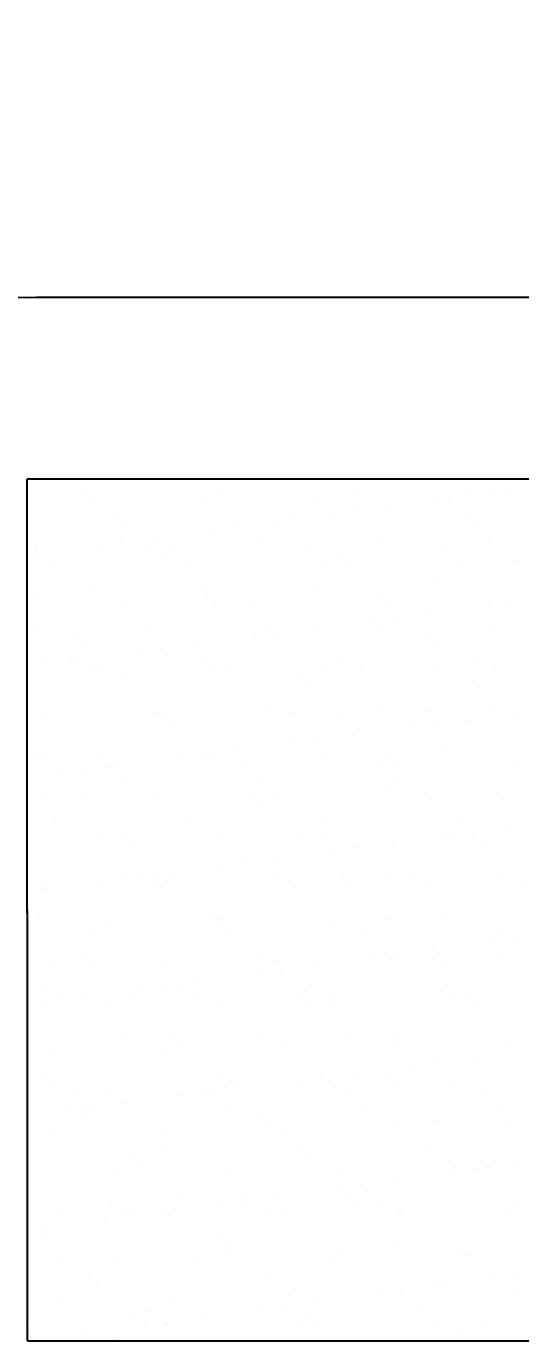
# Model space of a CAD drawing. Header units: inches. Extents: x -173 to 14008, y -3334 to 10368.
# Drawn here: x 13155.6 to 13189.8, y 2.2 to 93 of the extents above; entities that cross this region are included whole.
import ezdxf

# ---------------------------------------------------------------- set-up
doc = ezdxf.new("R2010")
doc.units = ezdxf.units.IN
doc.header["$MEASUREMENT"] = 0
doc.layers.add('ARREDI_INTERNI', color=165, linetype='Continuous')
doc.layers.add('PROIEZIONI', color=135, linetype='Continuous')
doc.layers.add('QUOTE', color=6, linetype='Continuous', lineweight=9)
doc.styles.get("Standard").update_dxf_attribs({"font": 'Arial.ttf'})
doc.dimstyles.get("Standard").update_dxf_attribs({"dimtxt": 15, "dimasz": 10, "dimexe": 10, "dimexo": 10, "dimgap": 5, "dimtad": 2, "dimtih": 1, "dimtoh": 1, "dimdec": 0, "dimzin": 0, "dimdsep": 46, "dimtxsty": 'Standard', "dimblk": 'OBLIQUE', "dimblk1": 'OBLIQUE', "dimblk2": 'OBLIQUE', "dimcen": 0.09, "dimdle": 10, "dimadec": 0, "dimazin": 0, "dimtfac": 1, "dimtdec": 0, "dimtofl": 0, "dimtmove": 0, "dimatfit": 3, "dimldrblk": 'OBLIQUE', "dimfxl": 1, "dimtolj": 1, "dimtzin": 0, "dimarcsym": 0})

# ---------------------------------------------------------------- blocks, each defined once
blk = doc.blocks.new('_Oblique')
at = {"color": 0, "linetype": 'ByBlock', "lineweight": -2}
blk.add_line((-0.5, -0.5), (0.5, 0.5), dxfattribs=at)
blk = doc.blocks.new('*D94')
at = {"layer": 'Defpoints', "color": 0, "transparency": 16777216}
for p in [(13146.357, 229.397), (13205.957, 229.397), (13146.357, 74.293)]:
    blk.add_point(p, dxfattribs=at)
at = {"layer": 'QUOTE', "color": 0, "lineweight": -2, "transparency": 16777216}
for p, q in [((13205.957, 64.293), (13205.957, 239.397)), ((13156.357, 229.397), (13215.957, 229.397)), ((13156.357, 74.293), (13215.957, 74.293))]:
    blk.add_line(p, q, dxfattribs=at)
at = {"layer": 'QUOTE', "color": 0, "lineweight": -2, "transparency": 16777216, "xscale": 10, "yscale": 10, "zscale": 10}
for p, rotation in [((13205.957, 229.397), 90), ((13205.957, 74.293), 270)]:
    blk.add_blockref('_Oblique', p, dxfattribs=dict(at, rotation=rotation))
at = {"layer": 'QUOTE', "color": 0, "transparency": 16777216, "insert": (13226.816, 151.845), "char_height": 15, "attachment_point": 5}
blk.add_mtext('\\A1;155', dxfattribs=at)

msp = doc.modelspace()

# ---------------------------------------------------------------- linework, layer by layer
at = {"linetype": 'ByBlock'}
for p, q in [((13144.357, 74.292), (13334.535, 74.225)), ((13263.183, 61.719), (13155.705, 61.719)), ((13155.726, 2.214), (13263.183, 2.214))]:
    msp.add_line(p, q, dxfattribs=at)
msp.add_line((13155.726, 2.214), (13155.705, 61.719))
at = {"layer": 'ARREDI_INTERNI'}
msp.add_line((13155.726, 2.214), (13155.705, 61.259), dxfattribs=at)
at = {"layer": 'PROIEZIONI', "color": 95, "true_color": 0x499c4e}
for p, q in [((13188.817, 60.943), (13188.817, 60.943)), ((13159.757, 60.637), (13159.757, 60.637)), ((13160.165, 60.083), (13160.165, 60.083)), ((13168.018, 60.183), (13168.018, 60.183)), ((13169.1, 60.654), (13169.1, 60.654)), ((13175.692, 60.146), (13175.692, 60.146)), ((13178.442, 60.671), (13178.442, 60.671)), ((13183.795, 60.438), (13183.795, 60.438)), ((13184.816, 60.416), (13184.816, 60.416)), ((13186.378, 60.622), (13186.378, 60.622)), ((13187.784, 60.688), (13187.784, 60.688)), ((13162.024, 59.381), (13162.024, 59.381)), ((13174.205, 59.116), (13174.205, 59.116)), ((13176.741, 59.353), (13176.741, 59.353)), ((13178.302, 59.559), (13178.302, 59.559)), ((13180.741, 59.88), (13180.741, 59.88)), ((13162.577, 58.875), (13162.577, 58.875)), ((13168.666, 58.29), (13168.666, 58.29)), ((13170.227, 58.496), (13170.227, 58.496)), ((13172.666, 58.817), (13172.666, 58.817)), ((13186.209, 59.013), (13186.209, 59.013)), ((13186.762, 58.506), (13186.762, 58.506)), ((13160.59, 57.227), (13160.59, 57.227)), ((13162.152, 57.433), (13162.152, 57.433)), ((13164.591, 57.754), (13164.591, 57.754)), ((13172.075, 57.37), (13172.075, 57.37)), ((13179.927, 57.47), (13179.927, 57.47)), ((13187.602, 57.433), (13187.602, 57.433)), ((13156.298, 57.115), (13156.298, 57.115)), ((13156.361, 56.832), (13156.361, 56.832)), ((13156.515, 56.69), (13156.515, 56.69)), ((13163.972, 57.078), (13163.972, 57.078)), ((13165.187, 56.483), (13165.187, 56.483)), ((13165.703, 56.849), (13165.703, 56.849)), ((13175.046, 56.866), (13175.046, 56.866)), ((13177.191, 56.38), (13177.191, 56.38)), ((13184.388, 56.883), (13184.388, 56.883)), ((13157.626, 56.026), (13157.626, 56.026)), ((13166.968, 56.043), (13166.968, 56.043)), ((13176.311, 56.06), (13176.311, 56.06)), ((13177.744, 55.873), (13177.744, 55.873)), ((13185.653, 56.077), (13185.653, 56.077)), ((13189.372, 56.115), (13189.372, 56.115)), ((13183.984, 54.657), (13183.984, 54.657)), ((13156.168, 53.85), (13156.168, 53.85)), ((13160.354, 54.302), (13160.354, 54.302)), ((13168.173, 53.747), (13168.173, 53.747)), ((13168.207, 54.402), (13168.207, 54.402)), ((13175.881, 54.365), (13175.881, 54.365)), ((13162.18, 53.125), (13162.18, 53.125)), ((13168.725, 53.24), (13168.725, 53.24)), ((13171.522, 53.142), (13171.522, 53.142)), ((13180.354, 53.482), (13180.354, 53.482)), ((13180.865, 53.159), (13180.865, 53.159)), ((13187.582, 53.013), (13187.582, 53.013)), ((13189.144, 53.219), (13189.144, 53.219)), ((13179.507, 51.95), (13179.507, 51.95)), ((13181.068, 52.156), (13181.068, 52.156)), ((13183.507, 52.477), (13183.507, 52.477)), ((13156.487, 51.334), (13156.487, 51.334)), ((13159.154, 51.114), (13159.154, 51.114)), ((13164.161, 51.298), (13164.161, 51.298)), ((13171.335, 50.849), (13171.335, 50.849)), ((13171.432, 50.887), (13171.432, 50.887)), ((13172.264, 51.589), (13172.264, 51.589)), ((13172.993, 51.092), (13172.993, 51.092)), ((13175.432, 51.413), (13175.432, 51.413)), ((13180.116, 51.69), (13180.116, 51.69)), ((13187.791, 51.653), (13187.791, 51.653)), ((13159.707, 50.607), (13159.707, 50.607)), ((13164.918, 50.029), (13164.918, 50.029)), ((13167.357, 50.35), (13167.357, 50.35)), ((13183.34, 50.746), (13183.34, 50.746)), ((13183.893, 50.239), (13183.893, 50.239)), ((13158.784, 49.32), (13158.784, 49.32)), ((13159.281, 49.287), (13159.281, 49.287)), ((13163.356, 49.824), (13163.356, 49.824)), ((13168.126, 49.337), (13168.126, 49.337)), ((13177.468, 49.354), (13177.468, 49.354)), ((13186.811, 49.371), (13186.811, 49.371)), ((13156.842, 48.966), (13156.842, 48.966)), ((13160.049, 48.514), (13160.049, 48.514)), ((13160.543, 48.522), (13160.543, 48.522)), ((13162.317, 48.216), (13162.317, 48.216)), ((13168.396, 48.622), (13168.396, 48.622)), ((13169.391, 48.531), (13169.391, 48.531)), ((13176.07, 48.585), (13176.07, 48.585)), ((13178.733, 48.548), (13178.733, 48.548)), ((13184.173, 48.877), (13184.173, 48.877)), ((13188.076, 48.565), (13188.076, 48.565)), ((13174.321, 48.113), (13174.321, 48.113)), ((13174.874, 47.606), (13174.874, 47.606)), ((13186.503, 47.847), (13186.503, 47.847)), ((13156.676, 45.554), (13156.676, 45.554)), ((13164.35, 45.517), (13164.35, 45.517)), ((13164.603, 45.612), (13164.603, 45.612)), ((13165.303, 45.48), (13165.303, 45.48)), ((13172.453, 45.809), (13172.453, 45.809)), ((13173.945, 45.629), (13173.945, 45.629)), ((13180.305, 45.909), (13180.305, 45.909)), ((13183.288, 45.646), (13183.288, 45.646)), ((13187.98, 45.872), (13187.98, 45.872)), ((13165.856, 44.973), (13165.856, 44.973)), ((13177.484, 45.214), (13177.484, 45.214)), ((13182.273, 44.547), (13182.273, 44.547)), ((13183.834, 44.752), (13183.834, 44.752)), ((13186.273, 45.073), (13186.273, 45.073)), ((13189.489, 45.111), (13189.489, 45.111)), ((13175.759, 43.689), (13175.759, 43.689)), ((13178.198, 44.01), (13178.198, 44.01)), ((13156.285, 42.847), (13156.285, 42.847)), ((13160.732, 42.741), (13160.732, 42.741)), ((13168.585, 42.841), (13168.585, 42.841)), ((13170.123, 42.947), (13170.123, 42.947)), ((13174.198, 43.483), (13174.198, 43.483)), ((13176.259, 42.804), (13176.259, 42.804)), ((13184.362, 43.096), (13184.362, 43.096)), ((13156.838, 42.34), (13156.838, 42.34)), ((13161.206, 41.807), (13161.206, 41.807)), ((13162.047, 41.884), (13162.047, 41.884)), ((13166.122, 42.42), (13166.122, 42.42)), ((13167.684, 42.626), (13167.684, 42.626)), ((13168.466, 42.581), (13168.466, 42.581)), ((13170.549, 41.824), (13170.549, 41.824)), ((13179.891, 41.841), (13179.891, 41.841)), ((13180.47, 42.478), (13180.47, 42.478)), ((13181.023, 41.972), (13181.023, 41.972)), ((13189.234, 41.858), (13189.234, 41.858)), ((13158.047, 41.357), (13158.047, 41.357)), ((13159.608, 41.563), (13159.608, 41.563)), ((13162.472, 41.002), (13162.472, 41.002)), ((13171.814, 41.019), (13171.814, 41.019)), ((13181.156, 41.035), (13181.156, 41.035)), ((13172.642, 40.029), (13172.642, 40.029)), ((13180.494, 40.129), (13180.494, 40.129)), ((13188.169, 40.092), (13188.169, 40.092)), ((13156.865, 39.773), (13156.865, 39.773)), ((13159.448, 39.948), (13159.448, 39.948)), ((13164.539, 39.737), (13164.539, 39.737)), ((13171.452, 39.845), (13171.452, 39.845)), ((13172.005, 39.338), (13172.005, 39.338)), ((13183.633, 39.58), (13183.633, 39.58)), ((13185.711, 38.134), (13185.711, 38.134)), ((13157.683, 38.083), (13157.683, 38.083)), ((13167.026, 38.1), (13167.026, 38.1)), ((13176.368, 38.117), (13176.368, 38.117)), ((13184.551, 37.316), (13184.551, 37.316)), ((13186.6, 37.349), (13186.6, 37.349)), ((13189.039, 37.67), (13189.039, 37.67)), ((13160.921, 36.961), (13160.921, 36.961)), ((13162.434, 37.212), (13162.434, 37.212)), ((13162.986, 36.705), (13162.986, 36.705)), ((13168.774, 37.061), (13168.774, 37.061)), ((13174.615, 36.947), (13174.615, 36.947)), ((13176.448, 37.024), (13176.448, 37.024)), ((13180.964, 36.607), (13180.964, 36.607)), ((13185.039, 37.143), (13185.039, 37.143)), ((13186.619, 36.844), (13186.619, 36.844)), ((13187.172, 36.337), (13187.172, 36.337)), ((13172.889, 35.544), (13172.889, 35.544)), ((13176.964, 36.08), (13176.964, 36.08)), ((13178.525, 36.286), (13178.525, 36.286)), ((13168.888, 35.017), (13168.888, 35.017)), ((13170.45, 35.223), (13170.45, 35.223)), ((13157.054, 33.993), (13157.054, 33.993)), ((13160.813, 33.954), (13160.813, 33.954)), ((13162.374, 34.159), (13162.374, 34.159)), ((13163.629, 34.295), (13163.629, 34.295)), ((13164.728, 33.956), (13164.728, 33.956)), ((13164.813, 34.481), (13164.813, 34.481)), ((13165.596, 34.314), (13165.596, 34.314)), ((13172.831, 34.248), (13172.831, 34.248)), ((13172.972, 34.312), (13172.972, 34.312)), ((13177.601, 34.211), (13177.601, 34.211)), ((13178.154, 33.704), (13178.154, 33.704)), ((13180.683, 34.348), (13180.683, 34.348)), ((13182.314, 34.329), (13182.314, 34.329)), ((13188.358, 34.311), (13188.358, 34.311)), ((13189.782, 33.946), (13189.782, 33.946)), ((13156.738, 33.417), (13156.738, 33.417)), ((13164.894, 33.489), (13164.894, 33.489)), ((13174.237, 33.506), (13174.237, 33.506)), ((13183.579, 33.523), (13183.579, 33.523)), ((13156.578, 31.681), (13156.578, 31.681)), ((13161.11, 31.18), (13161.11, 31.18)), ((13168.582, 31.578), (13168.582, 31.578)), ((13168.963, 31.28), (13168.963, 31.28)), ((13169.135, 31.071), (13169.135, 31.071)), ((13176.637, 31.244), (13176.637, 31.244)), ((13180.764, 31.312), (13180.764, 31.312)), ((13184.74, 31.535), (13184.74, 31.535)), ((13160.106, 30.571), (13160.106, 30.571)), ((13169.449, 30.588), (13169.449, 30.588)), ((13178.791, 30.605), (13178.791, 30.605)), ((13188.134, 30.622), (13188.134, 30.622)), ((13183.73, 29.204), (13183.73, 29.204)), ((13187.805, 29.74), (13187.805, 29.74)), ((13189.366, 29.946), (13189.366, 29.946)), ((13157.243, 28.212), (13157.243, 28.212)), ((13159.564, 28.945), (13159.564, 28.945)), ((13160.117, 28.438), (13160.117, 28.438)), ((13164.917, 28.176), (13164.917, 28.176)), ((13171.745, 28.679), (13171.745, 28.679)), ((13173.02, 28.468), (13173.02, 28.468)), ((13179.73, 28.677), (13179.73, 28.677)), ((13180.872, 28.568), (13180.872, 28.568)), ((13181.291, 28.882), (13181.291, 28.882)), ((13183.75, 28.576), (13183.75, 28.576)), ((13188.547, 28.531), (13188.547, 28.531)), ((13171.654, 27.614), (13171.654, 27.614)), ((13173.216, 27.819), (13173.216, 27.819)), ((13175.655, 28.14), (13175.655, 28.14)), ((13184.303, 28.07), (13184.303, 28.07)), ((13156.71, 26.766), (13156.71, 26.766)), ((13163.579, 26.551), (13163.579, 26.551)), ((13165.14, 26.756), (13165.14, 26.756)), ((13166.052, 26.783), (13166.052, 26.783)), ((13167.579, 27.077), (13167.579, 27.077)), ((13175.395, 26.8), (13175.395, 26.8)), ((13184.737, 26.817), (13184.737, 26.817)), ((13157.065, 25.693), (13157.065, 25.693)), ((13157.975, 25.96), (13157.975, 25.96)), ((13159.504, 26.014), (13159.504, 26.014)), ((13162.727, 26.046), (13162.727, 26.046)), ((13167.317, 25.977), (13167.317, 25.977)), ((13169.152, 25.5), (13169.152, 25.5)), ((13174.731, 25.943), (13174.731, 25.943)), ((13175.284, 25.437), (13175.284, 25.437)), ((13176.66, 25.994), (13176.66, 25.994)), ((13176.826, 25.463), (13176.826, 25.463)), ((13184.929, 25.755), (13184.929, 25.755)), ((13186.002, 26.011), (13186.002, 26.011)), ((13186.913, 25.678), (13186.913, 25.678)), ((13161.299, 25.4), (13161.299, 25.4)), ((13162.529, 23.059), (13162.529, 23.059)), ((13165.713, 23.31), (13165.713, 23.31)), ((13166.266, 22.804), (13166.266, 22.804)), ((13171.872, 23.076), (13171.872, 23.076)), ((13177.894, 23.045), (13177.894, 23.045)), ((13181.061, 22.787), (13181.061, 22.787)), ((13181.214, 23.092), (13181.214, 23.092)), ((13188.736, 22.75), (13188.736, 22.75)), ((13157.432, 22.432), (13157.432, 22.432)), ((13165.106, 22.395), (13165.106, 22.395)), ((13173.209, 22.687), (13173.209, 22.687)), ((13186.496, 21.8), (13186.496, 21.8)), ((13182.496, 21.274), (13182.496, 21.274)), ((13184.057, 21.479), (13184.057, 21.479)), ((13156.695, 20.677), (13156.695, 20.677)), ((13157.248, 20.171), (13157.248, 20.171)), ((13168.876, 20.412), (13168.876, 20.412)), ((13174.42, 20.21), (13174.42, 20.21)), ((13175.982, 20.416), (13175.982, 20.416)), ((13178.421, 20.737), (13178.421, 20.737)), ((13180.88, 20.309), (13180.88, 20.309)), ((13185.118, 19.975), (13185.118, 19.975)), ((13159.133, 19.254), (13159.133, 19.254)), ((13161.488, 19.619), (13161.488, 19.619)), ((13166.345, 19.147), (13166.345, 19.147)), ((13167.906, 19.353), (13167.906, 19.353)), ((13168.475, 19.271), (13168.475, 19.271)), ((13169.341, 19.719), (13169.341, 19.719)), ((13170.345, 19.674), (13170.345, 19.674)), ((13177.015, 19.683), (13177.015, 19.683)), ((13177.818, 19.288), (13177.818, 19.288)), ((13181.433, 19.802), (13181.433, 19.802)), ((13187.16, 19.305), (13187.16, 19.305)), ((13159.831, 18.29), (13159.831, 18.29)), ((13160.398, 18.448), (13160.398, 18.448)), ((13162.27, 18.611), (13162.27, 18.611)), ((13169.74, 18.465), (13169.74, 18.465)), ((13179.083, 18.482), (13179.083, 18.482)), ((13188.425, 18.499), (13188.425, 18.499)), ((13158.27, 18.084), (13158.27, 18.084)), ((13159.857, 17.779), (13159.857, 17.779)), ((13171.862, 17.676), (13171.862, 17.676)), ((13184.043, 17.411), (13184.043, 17.411)), ((13157.621, 16.652), (13157.621, 16.652)), ((13165.295, 16.615), (13165.295, 16.615)), ((13172.415, 17.169), (13172.415, 17.169)), ((13173.398, 16.907), (13173.398, 16.907)), ((13181.25, 17.007), (13181.25, 17.007)), ((13188.925, 16.97), (13188.925, 16.97)), ((13164.952, 15.546), (13164.952, 15.546)), ((13174.294, 15.563), (13174.294, 15.563)), ((13183.637, 15.58), (13183.637, 15.58)), ((13162.843, 15.043), (13162.843, 15.043)), ((13163.396, 14.536), (13163.396, 14.536)), ((13175.025, 14.778), (13175.025, 14.778)), ((13187.029, 14.674), (13187.029, 14.674)), ((13161.677, 13.839), (13161.677, 13.839)), ((13169.53, 13.939), (13169.53, 13.939)), ((13177.204, 13.902), (13177.204, 13.902)), ((13185.262, 13.87), (13185.262, 13.87)), ((13185.307, 14.194), (13185.307, 14.194)), ((13186.823, 14.076), (13186.823, 14.076)), ((13187.582, 14.168), (13187.582, 14.168)), ((13189.262, 14.397), (13189.262, 14.397)), ((13177.186, 12.807), (13177.186, 12.807)), ((13178.748, 13.013), (13178.748, 13.013)), ((13181.187, 13.334), (13181.187, 13.334)), ((13166.006, 12.145), (13166.006, 12.145)), ((13170.672, 11.95), (13170.672, 11.95)), ((13173.111, 12.271), (13173.111, 12.271)), ((13178.011, 12.041), (13178.011, 12.041)), ((13161.556, 11.741), (13161.556, 11.741)), ((13162.821, 10.935), (13162.821, 10.935)), ((13165.036, 11.208), (13165.036, 11.208)), ((13169.111, 11.744), (13169.111, 11.744)), ((13170.898, 11.758), (13170.898, 11.758)), ((13172.163, 10.952), (13172.163, 10.952)), ((13173.587, 11.126), (13173.587, 11.126)), ((13178.564, 11.535), (13178.564, 11.535)), ((13180.24, 11.775), (13180.24, 11.775)), ((13181.439, 11.226), (13181.439, 11.226)), ((13181.505, 10.969), (13181.505, 10.969)), ((13189.114, 11.19), (13189.114, 11.19)), ((13189.583, 11.792), (13189.583, 11.792)), ((13156.961, 10.144), (13156.961, 10.144)), ((13157.81, 10.871), (13157.81, 10.871)), ((13161.036, 10.681), (13161.036, 10.681)), ((13162.597, 10.886), (13162.597, 10.886)), ((13165.484, 10.834), (13165.484, 10.834)), ((13156.988, 9.512), (13156.988, 9.512)), ((13168.992, 9.408), (13168.992, 9.408)), ((13181.174, 9.143), (13181.174, 9.143)), ((13169.545, 8.902), (13169.545, 8.902)), ((13185.496, 8.414), (13185.496, 8.414)), ((13158.033, 8.017), (13158.033, 8.017)), ((13161.866, 8.058), (13161.866, 8.058)), ((13167.375, 8.034), (13167.375, 8.034)), ((13169.719, 8.158), (13169.719, 8.158)), ((13176.717, 8.051), (13176.717, 8.051)), ((13177.393, 8.122), (13177.393, 8.122)), ((13186.06, 8.068), (13186.06, 8.068)), ((13159.974, 6.775), (13159.974, 6.775)), ((13172.155, 6.51), (13172.155, 6.51)), ((13184.16, 6.407), (13184.16, 6.407)), ((13188.028, 6.467), (13188.028, 6.467)), ((13189.589, 6.673), (13189.589, 6.673)), ((13160.527, 6.269), (13160.527, 6.269)), ((13181.514, 5.609), (13181.514, 5.609)), ((13183.953, 5.931), (13183.953, 5.931)), ((13184.713, 5.9), (13184.713, 5.9)), ((13157.999, 5.091), (13157.999, 5.091)), ((13165.673, 5.054), (13165.673, 5.054)), ((13173.438, 4.546), (13173.438, 4.546)), ((13173.776, 5.346), (13173.776, 5.346)), ((13175.877, 4.867), (13175.877, 4.867)), ((13179.952, 5.404), (13179.952, 5.404)), ((13181.628, 5.446), (13181.628, 5.446)), ((13189.303, 5.409), (13189.303, 5.409)), ((13163.137, 3.877), (13163.137, 3.877)), ((13163.978, 4.229), (13163.978, 4.229)), ((13167.802, 3.804), (13167.802, 3.804)), ((13171.877, 4.341), (13171.877, 4.341)), ((13173.321, 4.246), (13173.321, 4.246)), ((13175.141, 3.774), (13175.141, 3.774)), ((13182.663, 4.263), (13182.663, 4.263)), ((13155.901, 3.406), (13155.901, 3.406)), ((13159.727, 2.741), (13159.727, 2.741)), ((13163.802, 3.278), (13163.802, 3.278)), ((13165.244, 3.423), (13165.244, 3.423)), ((13165.363, 3.483), (13165.363, 3.483)), ((13174.586, 3.44), (13174.586, 3.44)), ((13175.694, 3.267), (13175.694, 3.267)), ((13183.928, 3.457), (13183.928, 3.457)), ((13187.323, 3.509), (13187.323, 3.509)), ((13155.726, 2.214), (13155.726, 2.214)), ((13157.288, 2.42), (13157.288, 2.42)), ((13162.055, 2.278), (13162.055, 2.278)), ((13169.908, 2.378), (13169.908, 2.378)), ((13177.582, 2.341), (13177.582, 2.341)), ((13185.685, 2.633), (13185.685, 2.633))]:
    msp.add_line(p, q, dxfattribs=at)

# ---------------------------------------------------------------- dimensions: what is measured, and where the dimension line sits
at = {"layer": 'QUOTE'}
dim = msp.add_linear_dim(base=(13205.957, 229.397), p1=(13146.357, 74.293), p2=(13146.357, 229.397), angle=90, dimstyle='Standard', dxfattribs=at)
dim.commit()
dim.dimension.update_dxf_attribs({"geometry": '*D94', "text_midpoint": (13226.816, 151.845)})

doc.saveas('drawing.dxf')
